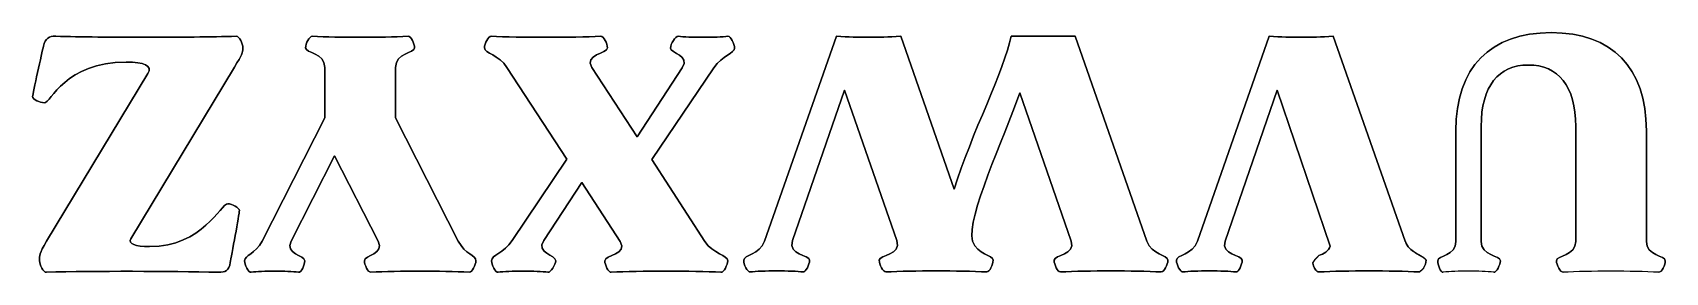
# Model space of a CAD drawing. Header units: millimetres. Extents: x -169 to 316, y -12 to 13.
# Drawn here: x -168.7 to -45.3, y -11.3 to 6.8 of the extents above; entities that cross this region are included whole.
import ezdxf

# ---------------------------------------------------------------- set-up
doc = ezdxf.new("R2010")
doc.units = ezdxf.units.MM
doc.layers.get('0').update_dxf_attribs({"linetype": 'CONTINUOUS'})

msp = doc.modelspace()

# ---------------------------------------------------------------- linework, layer by layer
for p, q in [((-107.94, 6.51), (-113.39, -8.94)), ((-113.39, -8.94), (-107.94, 6.51)), ((-99.05, -5.02), (-103.09, 6.51)), ((-103.09, 6.51), (-99.05, -5.02)), ((-89.92, 6.51), (-94.76, 6.51)), ((-94.76, 6.51), (-89.92, 6.51)), ((-84.5, -8.94), (-89.92, 6.51)), ((-89.92, 6.51), (-84.5, -8.94)), ((-75.26, 6.51), (-80.68, -8.94)), ((-80.68, -8.94), (-75.26, 6.51)), ((-64.99, -8.94), (-70.42, 6.51)), ((-70.42, 6.51), (-64.99, -8.94)), ((-53.96, 6.78), (-53.96, 6.78)), ((-53.96, 6.78), (-53.96, 6.78)), ((-159.95, 3.71), (-167.6, -8.96)), ((-167.6, -8.96), (-159.95, 3.71)), ((-161.25, -8.78), (-153.42, 4.18)), ((-153.42, 4.18), (-161.25, -8.78)), ((-146.59, 0.35), (-146.59, 4.16)), ((-146.59, 4.16), (-146.59, 0.35)), ((-141.24, 4.16), (-141.24, 0.35)), ((-141.24, 0.35), (-141.24, 4.16)), ((-128.31, -2.77), (-132.83, 4.16)), ((-132.83, 4.16), (-128.31, -2.77)), ((-126.43, 4.16), (-122.99, -1.08)), ((-122.99, -1.08), (-126.43, 4.16)), ((-122.99, -1.08), (-119.6, 4.13)), ((-119.6, 4.13), (-122.99, -1.08)), ((-117.2, 4.13), (-121.88, -2.8)), ((-121.88, -2.8), (-117.2, 4.13)), ((-111.27, -8.91), (-107.33, 2.44)), ((-107.33, 2.44), (-111.27, -8.91)), ((-107.33, 2.44), (-103.39, -8.91)), ((-103.39, -8.91), (-107.33, 2.44)), ((-94.1, 2.25), (-90.21, -8.94)), ((-90.21, -8.94), (-94.1, 2.25)), ((-78.59, -8.94), (-74.65, 2.44)), ((-74.65, 2.44), (-78.59, -8.94)), ((-74.65, 2.44), (-70.66, -9.33)), ((-70.66, -9.33), (-74.65, 2.44)), ((-151.32, -8.94), (-146.59, 0.35)), ((-146.59, 0.35), (-151.32, -8.94)), ((-141.24, 0.35), (-136.51, -8.96)), ((-136.51, -8.96), (-141.24, 0.35)), ((-61.16, -8.97), (-61.16, -0.63)), ((-61.16, -0.63), (-61.16, -8.97)), ((-59.25, -0.31), (-59.25, -8.97)), ((-59.25, -8.97), (-59.25, -0.31)), ((-52.11, -8.97), (-52.11, -0.31)), ((-52.11, -0.31), (-52.11, -8.97)), ((-46.77, -0.63), (-46.77, -8.97)), ((-46.77, -8.97), (-46.77, -0.63)), ((-145.85, -2.51), (-149.13, -8.94)), ((-149.13, -8.94), (-145.85, -2.51)), ((-142.57, -8.94), (-145.85, -2.51)), ((-145.85, -2.51), (-142.57, -8.94)), ((-132.44, -8.91), (-128.31, -2.77)), ((-128.31, -2.77), (-132.44, -8.91)), ((-121.88, -2.8), (-117.88, -8.97)), ((-117.88, -8.97), (-121.88, -2.8)), ((-127.17, -4.52), (-130.05, -8.91)), ((-130.05, -8.91), (-127.17, -4.52)), ((-124.29, -8.97), (-127.17, -4.52)), ((-127.17, -4.52), (-124.29, -8.97))]:
    msp.add_line(p, q)
for points in [[(-107.94, 6.51), (-113.39, -8.94)], [(-99.05, -5.02), (-103.09, 6.51)], [(-89.92, 6.51), (-94.76, 6.51)], [(-84.5, -8.94), (-89.92, 6.51)], [(-75.26, 6.51), (-80.68, -8.94)], [(-64.99, -8.94), (-70.42, 6.51)], [(-53.96, 6.78), (-53.96, 6.78)], [(-159.95, 3.71), (-167.6, -8.96)], [(-161.25, -8.78), (-153.42, 4.18)], [(-146.59, 4.16), (-146.59, 0.35)], [(-141.24, 0.35), (-141.24, 4.16)], [(-132.83, 4.16), (-128.31, -2.77)], [(-122.99, -1.08), (-126.43, 4.16)], [(-119.6, 4.13), (-122.99, -1.08)], [(-121.88, -2.8), (-117.2, 4.13)], [(-111.27, -8.91), (-107.33, 2.44)], [(-107.33, 2.44), (-103.39, -8.91)], [(-94.1, 2.25), (-90.21, -8.94)], [(-78.59, -8.94), (-74.65, 2.44)], [(-74.65, 2.44), (-70.66, -9.33)], [(-146.59, 0.35), (-151.32, -8.94)], [(-136.51, -8.96), (-141.24, 0.35)], [(-61.16, -0.63), (-61.16, -8.97)], [(-59.25, -8.97), (-59.25, -0.31)], [(-52.11, -0.31), (-52.11, -8.97)], [(-46.77, -8.97), (-46.77, -0.63)], [(-149.13, -8.94), (-145.85, -2.51)], [(-145.85, -2.51), (-142.57, -8.94)], [(-128.31, -2.77), (-132.44, -8.91)], [(-117.88, -8.97), (-121.88, -2.8)], [(-130.05, -8.91), (-127.17, -4.52)], [(-127.17, -4.52), (-124.29, -8.97)]]:
    msp.add_lwpolyline(points, close=True)
for centre, major_axis, ratio, start_param, end_param in [((-60.15, -11.5), (-2.79, 0.01), 0.103248, 4.734086, 5.493402), ((-60.15, -11.5), (-2.79, 0.01), 0.103248, 4.734086, 5.493402), ((-60.15, -11.5), (-2.79, 0.01), 0.103248, 4.734086, 5.493402), ((-60.15, -11.5), (-2.79, 0.01), 0.103248, 4.734086, 5.493402), ((-60.27, -11.5), (-2.79, -0.01), 0.103248, 3.931376, 4.690692), ((-60.27, -11.5), (-2.79, -0.01), 0.103248, 3.931376, 4.690692), ((-60.27, -11.5), (-2.79, -0.01), 0.103248, 3.931376, 4.690692), ((-60.27, -11.5), (-2.79, -0.01), 0.103248, 3.931376, 4.690692), ((-49.57, -11.52), (-5.32, -0.01), 0.057487, 4.69167, 5.428278), ((-49.57, -11.52), (-5.32, -0.01), 0.057487, 4.69167, 5.428278), ((-49.57, -11.52), (-5.32, -0.01), 0.057487, 4.69167, 5.428278), ((-49.57, -11.52), (-5.32, -0.01), 0.057487, 4.69167, 5.428278), ((-50.13, -11.7), (-6.83, -0.05), 0.070177, 4.032108, 4.614207), ((-50.13, -11.7), (-6.83, -0.05), 0.070177, 4.032108, 4.614207), ((-50.13, -11.7), (-6.83, -0.05), 0.070177, 4.032108, 4.614207), ((-50.13, -11.7), (-6.83, -0.05), 0.070177, 4.032108, 4.614207)]:
    msp.add_ellipse(centre, major_axis=major_axis, ratio=ratio, start_param=start_param, end_param=end_param)
for points, degree in [([(-166.91, 6.51), (-167.44, 6.54), (-167.68, 6.35), (-167.84, 5.75)], 3), ([(-167.84, 5.75), (-167.68, 6.35), (-167.44, 6.54), (-166.91, 6.51)], 3), ([(-167.84, 5.75), (-167.68, 6.35), (-167.44, 6.54), (-166.91, 6.51)], 3), ([(-166.91, 6.51), (-167.44, 6.54), (-167.68, 6.35), (-167.84, 5.75)], 3), ([(-160.11, 6.43), (-162.57, 6.43), (-165.06, 6.46), (-166.91, 6.51)], 3), ([(-166.91, 6.51), (-165.06, 6.46), (-162.57, 6.43), (-160.11, 6.43)], 3), ([(-166.91, 6.51), (-165.06, 6.46), (-162.57, 6.43), (-160.11, 6.43)], 3), ([(-160.11, 6.43), (-162.57, 6.43), (-165.06, 6.46), (-166.91, 6.51)], 3), ([(-153.28, 6.51), (-155.14, 6.46), (-157.62, 6.43), (-160.11, 6.43)], 3), ([(-160.11, 6.43), (-157.62, 6.43), (-155.14, 6.46), (-153.28, 6.51)], 3), ([(-160.11, 6.43), (-157.62, 6.43), (-155.14, 6.46), (-153.28, 6.51)], 3), ([(-153.28, 6.51), (-155.14, 6.46), (-157.62, 6.43), (-160.11, 6.43)], 3), ([(-152.78, 5.64), (-152.78, 5.96), (-153.04, 6.51), (-153.28, 6.51)], 3), ([(-153.28, 6.51), (-153.04, 6.51), (-152.78, 5.96), (-152.78, 5.64)], 3), ([(-153.28, 6.51), (-153.04, 6.51), (-152.78, 5.96), (-152.78, 5.64)], 3), ([(-152.78, 5.64), (-152.78, 5.96), (-153.04, 6.51), (-153.28, 6.51)], 3), ([(-148.04, 5.64), (-148.04, 5.96), (-147.75, 6.51), (-147.54, 6.51)], 3), ([(-147.54, 6.51), (-147.75, 6.51), (-148.04, 5.96), (-148.04, 5.64)], 3), ([(-148.04, 5.64), (-148.04, 5.96), (-147.75, 6.51), (-147.54, 6.51)], 3), ([(-147.54, 6.51), (-147.75, 6.51), (-148.04, 5.96), (-148.04, 5.64)], 3), ([(-147.54, 6.51), (-146.51, 6.46), (-145.21, 6.43), (-143.92, 6.43)], 3), ([(-143.92, 6.43), (-145.21, 6.43), (-146.51, 6.46), (-147.54, 6.51)], 3), ([(-147.54, 6.51), (-146.51, 6.46), (-145.21, 6.43), (-143.92, 6.43)], 3), ([(-143.92, 6.43), (-145.21, 6.43), (-146.51, 6.46), (-147.54, 6.51)], 3), ([(-143.92, 6.43), (-142.62, 6.43), (-141.35, 6.46), (-140.29, 6.51)], 3), ([(-140.29, 6.51), (-141.35, 6.46), (-142.62, 6.43), (-143.92, 6.43)], 3), ([(-143.92, 6.43), (-142.62, 6.43), (-141.35, 6.46), (-140.29, 6.51)], 3), ([(-140.29, 6.51), (-141.35, 6.46), (-142.62, 6.43), (-143.92, 6.43)], 3), ([(-140.29, 6.51), (-140.08, 6.51), (-139.81, 5.96), (-139.81, 5.64)], 3), ([(-139.81, 5.64), (-139.81, 5.96), (-140.08, 6.51), (-140.29, 6.51)], 3), ([(-140.29, 6.51), (-140.08, 6.51), (-139.81, 5.96), (-139.81, 5.64)], 3), ([(-139.81, 5.64), (-139.81, 5.96), (-140.08, 6.51), (-140.29, 6.51)], 3), ([(-134.53, 5.64), (-134.53, 5.96), (-134.24, 6.51), (-134.02, 6.51)], 3), ([(-134.02, 6.51), (-134.24, 6.51), (-134.53, 5.96), (-134.53, 5.64)], 3), ([(-134.53, 5.64), (-134.53, 5.96), (-134.24, 6.51), (-134.02, 6.51)], 3), ([(-134.02, 6.51), (-134.24, 6.51), (-134.53, 5.96), (-134.53, 5.64)], 3), ([(-134.02, 6.51), (-132.99, 6.46), (-131.43, 6.43), (-129.89, 6.43)], 3), ([(-129.89, 6.43), (-131.43, 6.43), (-132.99, 6.46), (-134.02, 6.51)], 3), ([(-134.02, 6.51), (-132.99, 6.46), (-131.43, 6.43), (-129.89, 6.43)], 3), ([(-129.89, 6.43), (-131.43, 6.43), (-132.99, 6.46), (-134.02, 6.51)], 3), ([(-129.89, 6.43), (-128.34, 6.43), (-126.8, 6.46), (-125.74, 6.51)], 3), ([(-125.74, 6.51), (-126.8, 6.46), (-128.34, 6.43), (-129.89, 6.43)], 3), ([(-129.89, 6.43), (-128.34, 6.43), (-126.8, 6.46), (-125.74, 6.51)], 3), ([(-125.74, 6.51), (-126.8, 6.46), (-128.34, 6.43), (-129.89, 6.43)], 3), ([(-125.74, 6.51), (-125.53, 6.51), (-125.24, 5.96), (-125.24, 5.64)], 3), ([(-125.24, 5.64), (-125.24, 5.96), (-125.53, 6.51), (-125.74, 6.51)], 3), ([(-125.74, 6.51), (-125.53, 6.51), (-125.24, 5.96), (-125.24, 5.64)], 3), ([(-125.24, 5.64), (-125.24, 5.96), (-125.53, 6.51), (-125.74, 6.51)], 3), ([(-120.48, 5.61), (-120.48, 5.93), (-120.1, 6.54), (-119.9, 6.51)], 3), ([(-119.9, 6.51), (-120.1, 6.54), (-120.48, 5.93), (-120.48, 5.61)], 3), ([(-120.48, 5.61), (-120.48, 5.93), (-120.1, 6.54), (-119.9, 6.51)], 3), ([(-119.9, 6.51), (-120.1, 6.54), (-120.48, 5.93), (-120.48, 5.61)], 3), ([(-119.9, 6.51), (-119.5, 6.46), (-118.76, 6.43), (-118.02, 6.43)], 3), ([(-119.9, 6.51), (-119.5, 6.46), (-118.76, 6.43), (-118.02, 6.43)], 3), ([(-118.02, 6.43), (-118.76, 6.43), (-119.5, 6.46), (-119.9, 6.51)], 3), ([(-118.02, 6.43), (-118.76, 6.43), (-119.5, 6.46), (-119.9, 6.51)], 3), ([(-118.02, 6.43), (-117.28, 6.43), (-116.54, 6.46), (-116.14, 6.51)], 3), ([(-118.02, 6.43), (-117.28, 6.43), (-116.54, 6.46), (-116.14, 6.51)], 3), ([(-116.14, 6.51), (-116.54, 6.46), (-117.28, 6.43), (-118.02, 6.43)], 3), ([(-116.14, 6.51), (-116.54, 6.46), (-117.28, 6.43), (-118.02, 6.43)], 3), ([(-116.14, 6.51), (-115.93, 6.54), (-115.64, 5.93), (-115.64, 5.61)], 3), ([(-115.64, 5.61), (-115.64, 5.93), (-115.93, 6.54), (-116.14, 6.51)], 3), ([(-116.14, 6.51), (-115.93, 6.54), (-115.64, 5.93), (-115.64, 5.61)], 3), ([(-115.64, 5.61), (-115.64, 5.93), (-115.93, 6.54), (-116.14, 6.51)], 3), ([(-105.53, 6.43), (-106.27, 6.43), (-107.04, 6.46), (-107.94, 6.51)], 3), ([(-107.94, 6.51), (-107.04, 6.46), (-106.27, 6.43), (-105.53, 6.43)], 3), ([(-107.94, 6.51), (-107.04, 6.46), (-106.27, 6.43), (-105.53, 6.43)], 3), ([(-105.53, 6.43), (-106.27, 6.43), (-107.04, 6.46), (-107.94, 6.51)], 3), ([(-105.53, 6.43), (-104.76, 6.43), (-104.02, 6.46), (-103.09, 6.51)], 3), ([(-103.09, 6.51), (-104.02, 6.46), (-104.76, 6.43), (-105.53, 6.43)], 3), ([(-103.09, 6.51), (-104.02, 6.46), (-104.76, 6.43), (-105.53, 6.43)], 3), ([(-105.53, 6.43), (-104.76, 6.43), (-104.02, 6.46), (-103.09, 6.51)], 3), ([(-99.05, -5.02), (-97.78, -0.87), (-95.21, 4), (-94.76, 6.51)], 3), ([(-94.76, 6.51), (-95.21, 4), (-97.78, -0.87), (-99.05, -5.02)], 3), ([(-94.76, 6.51), (-95.21, 4), (-97.78, -0.87), (-99.05, -5.02)], 3), ([(-99.05, -5.02), (-97.78, -0.87), (-95.21, 4), (-94.76, 6.51)], 3), ([(-72.85, 6.43), (-73.59, 6.43), (-74.36, 6.46), (-75.26, 6.51)], 3), ([(-75.26, 6.51), (-74.36, 6.46), (-73.59, 6.43), (-72.85, 6.43)], 3), ([(-72.85, 6.43), (-73.59, 6.43), (-74.36, 6.46), (-75.26, 6.51)], 3), ([(-75.26, 6.51), (-74.36, 6.46), (-73.59, 6.43), (-72.85, 6.43)], 3), ([(-72.85, 6.43), (-72.08, 6.43), (-71.34, 6.46), (-70.42, 6.51)], 3), ([(-70.42, 6.51), (-71.34, 6.46), (-72.08, 6.43), (-72.85, 6.43)], 3), ([(-70.42, 6.51), (-71.34, 6.46), (-72.08, 6.43), (-72.85, 6.43)], 3), ([(-72.85, 6.43), (-72.08, 6.43), (-71.34, 6.46), (-70.42, 6.51)], 3), ([(-61.16, -0.63), (-61.16, 4.16), (-58.56, 6.78), (-53.96, 6.78)], 3), ([(-53.96, 6.78), (-58.56, 6.78), (-61.16, 4.16), (-61.16, -0.63)], 3), ([(-61.16, -0.63), (-61.16, 4.16), (-58.56, 6.78), (-53.96, 6.78)], 3), ([(-53.96, 6.78), (-58.56, 6.78), (-61.16, 4.16), (-61.16, -0.63)], 3), ([(-53.96, 6.78), (-49.36, 6.78), (-46.77, 4.16), (-46.77, -0.63)], 3), ([(-46.77, -0.63), (-46.77, 4.16), (-49.36, 6.78), (-53.96, 6.78)], 3), ([(-53.96, 6.78), (-49.36, 6.78), (-46.77, 4.16), (-46.77, -0.63)], 3), ([(-46.77, -0.63), (-46.77, 4.16), (-49.36, 6.78), (-53.96, 6.78)], 3), ([(-167.84, 5.75), (-167.94, 5.35), (-168.66, 2.17), (-168.66, 1.96)], 3), ([(-168.66, 1.96), (-168.66, 2.17), (-167.94, 5.35), (-167.84, 5.75)], 3), ([(-168.66, 1.96), (-168.66, 2.17), (-167.94, 5.35), (-167.84, 5.75)], 3), ([(-167.84, 5.75), (-167.94, 5.35), (-168.66, 2.17), (-168.66, 1.96)], 3), ([(-153.42, 4.18), (-152.83, 5.14), (-152.78, 5.22), (-152.78, 5.64)], 3), ([(-152.78, 5.64), (-152.78, 5.22), (-152.83, 5.14), (-153.42, 4.18)], 3), ([(-152.78, 5.64), (-152.78, 5.22), (-152.83, 5.14), (-153.42, 4.18)], 3), ([(-153.42, 4.18), (-152.83, 5.14), (-152.78, 5.22), (-152.78, 5.64)], 3), ([(-146.59, 4.16), (-146.59, 5.3), (-148.04, 5.22), (-148.04, 5.64)], 3), ([(-148.04, 5.64), (-148.04, 5.22), (-146.59, 5.3), (-146.59, 4.16)], 3), ([(-146.59, 4.16), (-146.59, 5.3), (-148.04, 5.22), (-148.04, 5.64)], 3), ([(-148.04, 5.64), (-148.04, 5.22), (-146.59, 5.3), (-146.59, 4.16)], 3), ([(-139.81, 5.64), (-139.81, 5.22), (-141.24, 5.3), (-141.24, 4.16)], 3), ([(-141.24, 4.16), (-141.24, 5.3), (-139.81, 5.22), (-139.81, 5.64)], 3), ([(-139.81, 5.64), (-139.81, 5.22), (-141.24, 5.3), (-141.24, 4.16)], 3), ([(-141.24, 4.16), (-141.24, 5.3), (-139.81, 5.22), (-139.81, 5.64)], 3), ([(-132.83, 4.16), (-133.44, 5.11), (-134.53, 5.22), (-134.53, 5.64)], 3), ([(-134.53, 5.64), (-134.53, 5.22), (-133.44, 5.11), (-132.83, 4.16)], 3), ([(-132.83, 4.16), (-133.44, 5.11), (-134.53, 5.22), (-134.53, 5.64)], 3), ([(-134.53, 5.64), (-134.53, 5.22), (-133.44, 5.11), (-132.83, 4.16)], 3), ([(-125.24, 5.64), (-125.24, 5.22), (-127.04, 5.11), (-126.43, 4.16)], 3), ([(-126.43, 4.16), (-127.04, 5.11), (-125.24, 5.22), (-125.24, 5.64)], 3), ([(-125.24, 5.64), (-125.24, 5.22), (-127.04, 5.11), (-126.43, 4.16)], 3), ([(-126.43, 4.16), (-127.04, 5.11), (-125.24, 5.22), (-125.24, 5.64)], 3), ([(-119.6, 4.13), (-118.97, 5.08), (-120.48, 5.22), (-120.48, 5.61)], 3), ([(-120.48, 5.61), (-120.48, 5.22), (-118.97, 5.08), (-119.6, 4.13)], 3), ([(-119.6, 4.13), (-118.97, 5.08), (-120.48, 5.22), (-120.48, 5.61)], 3), ([(-120.48, 5.61), (-120.48, 5.22), (-118.97, 5.08), (-119.6, 4.13)], 3), ([(-115.64, 5.61), (-115.64, 5.22), (-116.56, 5.08), (-117.2, 4.13)], 3), ([(-117.2, 4.13), (-116.56, 5.08), (-115.64, 5.22), (-115.64, 5.61)], 3), ([(-115.64, 5.61), (-115.64, 5.22), (-116.56, 5.08), (-117.2, 4.13)], 3), ([(-117.2, 4.13), (-116.56, 5.08), (-115.64, 5.22), (-115.64, 5.61)], 3), ([(-167.78, 1.49), (-167.28, 1.49), (-166.22, 4.56), (-161.59, 4.56)], 3), ([(-161.59, 4.56), (-166.22, 4.56), (-167.28, 1.49), (-167.78, 1.49)], 3), ([(-161.59, 4.56), (-166.22, 4.56), (-167.28, 1.49), (-167.78, 1.49)], 3), ([(-167.78, 1.49), (-167.28, 1.49), (-166.22, 4.56), (-161.59, 4.56)], 3), ([(-161.59, 4.56), (-160.24, 4.56), (-159.6, 4.29), (-159.95, 3.71)], 3), ([(-159.95, 3.71), (-159.6, 4.29), (-160.24, 4.56), (-161.59, 4.56)], 3), ([(-159.95, 3.71), (-159.6, 4.29), (-160.24, 4.56), (-161.59, 4.56)], 3), ([(-161.59, 4.56), (-160.24, 4.56), (-159.6, 4.29), (-159.95, 3.71)], 3), ([(-55.68, 4.34), (-57.93, 4.34), (-59.25, 2.76), (-59.25, -0.31)], 3), ([(-59.25, -0.31), (-59.25, 2.76), (-57.93, 4.34), (-55.68, 4.34)], 3), ([(-55.68, 4.34), (-57.93, 4.34), (-59.25, 2.76), (-59.25, -0.31)], 3), ([(-59.25, -0.31), (-59.25, 2.76), (-57.93, 4.34), (-55.68, 4.34)], 3), ([(-52.11, -0.31), (-52.11, 2.76), (-53.43, 4.34), (-55.68, 4.34)], 3), ([(-55.68, 4.34), (-53.43, 4.34), (-52.11, 2.76), (-52.11, -0.31)], 3), ([(-52.11, -0.31), (-52.11, 2.76), (-53.43, 4.34), (-55.68, 4.34)], 3), ([(-55.68, 4.34), (-53.43, 4.34), (-52.11, 2.76), (-52.11, -0.31)], 3), ([(-168.66, 1.96), (-168.66, 1.75), (-168.1, 1.49), (-167.78, 1.49)], 3), ([(-167.78, 1.49), (-168.1, 1.49), (-168.66, 1.75), (-168.66, 1.96)], 3), ([(-167.78, 1.49), (-168.1, 1.49), (-168.66, 1.75), (-168.66, 1.96)], 3), ([(-168.66, 1.96), (-168.66, 1.75), (-168.1, 1.49), (-167.78, 1.49)], 3), ([(-97.67, -8.94), (-98.12, -7.09), (-95.32, -1.29), (-94.1, 2.25)], 3), ([(-94.1, 2.25), (-95.32, -1.29), (-98.12, -7.09), (-97.67, -8.94)], 3), ([(-94.1, 2.25), (-95.32, -1.29), (-98.12, -7.09), (-97.67, -8.94)], 3), ([(-97.67, -8.94), (-98.12, -7.09), (-95.32, -1.29), (-94.1, 2.25)], 3), ([(-153.92, -6.13), (-154.42, -6.13), (-155.85, -9.36), (-159.82, -9.36)], 3), ([(-159.82, -9.36), (-155.85, -9.36), (-154.42, -6.13), (-153.92, -6.13)], 3), ([(-159.82, -9.36), (-155.85, -9.36), (-154.42, -6.13), (-153.92, -6.13)], 3), ([(-153.92, -6.13), (-154.42, -6.13), (-155.85, -9.36), (-159.82, -9.36)], 3), ([(-153.04, -6.64), (-153.04, -6.43), (-153.6, -6.13), (-153.92, -6.13)], 3), ([(-153.92, -6.13), (-153.6, -6.13), (-153.04, -6.43), (-153.04, -6.64)], 3), ([(-153.92, -6.13), (-153.6, -6.13), (-153.04, -6.43), (-153.04, -6.64)], 3), ([(-153.04, -6.64), (-153.04, -6.43), (-153.6, -6.13), (-153.92, -6.13)], 3), ([(-153.73, -10.55), (-153.65, -10.13), (-153.04, -6.85), (-153.04, -6.64)], 3), ([(-153.04, -6.64), (-153.04, -6.85), (-153.65, -10.13), (-153.73, -10.55)], 3), ([(-153.04, -6.64), (-153.04, -6.85), (-153.65, -10.13), (-153.73, -10.55)], 3), ([(-153.73, -10.55), (-153.65, -10.13), (-153.04, -6.85), (-153.04, -6.64)], 3), ([(-167.6, -8.96), (-168.18, -9.92), (-168.13, -10.02), (-168.13, -10.42)], 3), ([(-168.13, -10.42), (-168.13, -10.02), (-168.18, -9.92), (-167.6, -8.96)], 3), ([(-168.13, -10.42), (-168.13, -10.02), (-168.18, -9.92), (-167.6, -8.96)], 3), ([(-167.6, -8.96), (-168.18, -9.92), (-168.13, -10.02), (-168.13, -10.42)], 3), ([(-161.25, -8.78), (-161.43, -9.12), (-160.93, -9.36), (-159.82, -9.36)], 3), ([(-159.82, -9.36), (-160.93, -9.36), (-161.43, -9.12), (-161.25, -8.78)], 3), ([(-159.82, -9.36), (-160.93, -9.36), (-161.43, -9.12), (-161.25, -8.78)], 3), ([(-161.25, -8.78), (-161.43, -9.12), (-160.93, -9.36), (-159.82, -9.36)], 3), ([(-152.65, -10.42), (-152.65, -10), (-151.85, -9.94), (-151.32, -8.94)], 3), ([(-151.32, -8.94), (-151.85, -9.94), (-152.65, -10), (-152.65, -10.42)], 3), ([(-152.65, -10.42), (-152.65, -10), (-151.85, -9.94), (-151.32, -8.94)], 3), ([(-151.32, -8.94), (-151.85, -9.94), (-152.65, -10), (-152.65, -10.42)], 3), ([(-149.13, -8.94), (-149.66, -9.94), (-148.1, -10), (-148.1, -10.42)], 3), ([(-148.1, -10.42), (-148.1, -10), (-149.66, -9.94), (-149.13, -8.94)], 3), ([(-149.13, -8.94), (-149.66, -9.94), (-148.1, -10), (-148.1, -10.42)], 3), ([(-148.1, -10.42), (-148.1, -10), (-149.66, -9.94), (-149.13, -8.94)], 3), ([(-143.6, -10.42), (-143.6, -10), (-142.04, -9.94), (-142.57, -8.94)], 3), ([(-142.57, -8.94), (-142.04, -9.94), (-143.6, -10), (-143.6, -10.42)], 3), ([(-143.6, -10.42), (-143.6, -10), (-142.04, -9.94), (-142.57, -8.94)], 3), ([(-142.57, -8.94), (-142.04, -9.94), (-143.6, -10), (-143.6, -10.42)], 3), ([(-136.51, -8.96), (-135.98, -9.94), (-135.18, -10), (-135.18, -10.42)], 3), ([(-135.18, -10.42), (-135.18, -10), (-135.98, -9.94), (-136.51, -8.96)], 3), ([(-136.51, -8.96), (-135.98, -9.94), (-135.18, -10), (-135.18, -10.42)], 3), ([(-135.18, -10.42), (-135.18, -10), (-135.98, -9.94), (-136.51, -8.96)], 3), ([(-134, -10.42), (-134, -10), (-133.07, -9.86), (-132.44, -8.91)], 3), ([(-134, -10.42), (-134, -10), (-133.07, -9.86), (-132.44, -8.91)], 3), ([(-132.44, -8.91), (-133.07, -9.86), (-134, -10), (-134, -10.42)], 3), ([(-132.44, -8.91), (-133.07, -9.86), (-134, -10), (-134, -10.42)], 3), ([(-130.05, -8.91), (-130.66, -9.86), (-129.15, -10), (-129.15, -10.42)], 3), ([(-130.05, -8.91), (-130.66, -9.86), (-129.15, -10), (-129.15, -10.42)], 3), ([(-129.15, -10.42), (-129.15, -10), (-130.66, -9.86), (-130.05, -8.91)], 3), ([(-129.15, -10.42), (-129.15, -10), (-130.66, -9.86), (-130.05, -8.91)], 3), ([(-125.45, -10.42), (-125.45, -10.02), (-123.65, -9.92), (-124.29, -8.97)], 3), ([(-125.45, -10.42), (-125.45, -10.02), (-123.65, -9.92), (-124.29, -8.97)], 3), ([(-124.29, -8.97), (-123.65, -9.92), (-125.45, -10.02), (-125.45, -10.42)], 3), ([(-124.29, -8.97), (-123.65, -9.92), (-125.45, -10.02), (-125.45, -10.42)], 3), ([(-117.88, -8.97), (-117.25, -9.92), (-116.16, -10), (-116.16, -10.42)], 3), ([(-116.16, -10.42), (-116.16, -10), (-117.25, -9.92), (-117.88, -8.97)], 3), ([(-117.88, -8.97), (-117.25, -9.92), (-116.16, -10), (-116.16, -10.42)], 3), ([(-116.16, -10.42), (-116.16, -10), (-117.25, -9.92), (-117.88, -8.97)], 3), ([(-114.95, -10.39), (-114.95, -9.97), (-113.76, -10), (-113.39, -8.94)], 3), ([(-113.39, -8.94), (-113.76, -10), (-114.95, -9.97), (-114.95, -10.39)], 3), ([(-113.39, -8.94), (-113.76, -10), (-114.95, -9.97), (-114.95, -10.39)], 3), ([(-114.95, -10.39), (-114.95, -9.97), (-113.76, -10), (-113.39, -8.94)], 3), ([(-109.97, -10.39), (-109.97, -9.97), (-111.64, -10), (-111.27, -8.91)], 3), ([(-111.27, -8.91), (-111.64, -10), (-109.97, -9.97), (-109.97, -10.39)], 3), ([(-111.27, -8.91), (-111.64, -10), (-109.97, -9.97), (-109.97, -10.39)], 3), ([(-109.97, -10.39), (-109.97, -9.97), (-111.64, -10), (-111.27, -8.91)], 3), ([(-104.71, -10.39), (-104.71, -9.97), (-103.02, -10), (-103.39, -8.91)], 3), ([(-103.39, -8.91), (-103.02, -10), (-104.71, -9.97), (-104.71, -10.39)], 3), ([(-103.39, -8.91), (-103.02, -10), (-104.71, -9.97), (-104.71, -10.39)], 3), ([(-104.71, -10.39), (-104.71, -9.97), (-103.02, -10), (-103.39, -8.91)], 3), ([(-96.11, -10.39), (-96.11, -9.97), (-97.3, -10), (-97.67, -8.94)], 3), ([(-97.67, -8.94), (-97.3, -10), (-96.11, -9.97), (-96.11, -10.39)], 3), ([(-97.67, -8.94), (-97.3, -10), (-96.11, -9.97), (-96.11, -10.39)], 3), ([(-96.11, -10.39), (-96.11, -9.97), (-97.3, -10), (-97.67, -8.94)], 3), ([(-91.5, -10.39), (-91.5, -9.97), (-89.84, -10), (-90.21, -8.94)], 3), ([(-90.21, -8.94), (-89.84, -10), (-91.5, -9.97), (-91.5, -10.39)], 3), ([(-90.21, -8.94), (-89.84, -10), (-91.5, -9.97), (-91.5, -10.39)], 3), ([(-91.5, -10.39), (-91.5, -9.97), (-89.84, -10), (-90.21, -8.94)], 3), ([(-84.5, -8.94), (-84.12, -10), (-82.91, -9.97), (-82.91, -10.39)], 3), ([(-82.91, -10.39), (-82.91, -9.97), (-84.12, -10), (-84.5, -8.94)], 3), ([(-82.91, -10.39), (-82.91, -9.97), (-84.12, -10), (-84.5, -8.94)], 3), ([(-84.5, -8.94), (-84.12, -10), (-82.91, -9.97), (-82.91, -10.39)], 3), ([(-80.68, -8.94), (-81.05, -10), (-82.27, -9.97), (-82.27, -10.39)], 3), ([(-82.27, -10.39), (-82.27, -9.97), (-81.05, -10), (-80.68, -8.94)], 3), ([(-80.68, -8.94), (-81.05, -10), (-82.27, -9.97), (-82.27, -10.39)], 3), ([(-82.27, -10.39), (-82.27, -9.97), (-81.05, -10), (-80.68, -8.94)], 3), ([(-77.3, -10.39), (-77.3, -9.97), (-78.96, -10), (-78.59, -8.94)], 3), ([(-78.59, -8.94), (-78.96, -10), (-77.3, -9.97), (-77.3, -10.39)], 3), ([(-78.59, -8.94), (-78.96, -10), (-77.3, -9.97), (-77.3, -10.39)], 3), ([(-77.3, -10.39), (-77.3, -9.97), (-78.96, -10), (-78.59, -8.94)], 3), ([(-70.66, -9.33), (-70.73, -9.71), (-71.16, -9.89), (-71.52, -10.04)], 3), ([(-71.52, -10.04), (-71.16, -9.89), (-70.73, -9.71), (-70.66, -9.33)], 3), ([(-70.66, -9.33), (-70.73, -9.71), (-71.16, -9.89), (-71.52, -10.04)], 3), ([(-71.52, -10.04), (-71.16, -9.89), (-70.73, -9.71), (-70.66, -9.33)], 3), ([(-64.97, -8.98), (-64.98, -8.98), (-64.98, -8.97), (-64.98, -8.96), (-64.99, -8.95), (-64.99, -8.94)], 5), ([(-64.99, -8.94), (-64.99, -8.95), (-64.98, -8.96), (-64.98, -8.97), (-64.98, -8.98), (-64.97, -8.98)], 5), ([(-64.97, -8.98), (-64.98, -8.98), (-64.98, -8.97), (-64.98, -8.96), (-64.99, -8.95), (-64.99, -8.94)], 5), ([(-64.99, -8.94), (-64.99, -8.95), (-64.98, -8.96), (-64.98, -8.97), (-64.98, -8.98), (-64.97, -8.98)], 5), ([(-64.26, -9.79), (-64.54, -9.63), (-64.82, -9.39), (-64.97, -8.98)], 3), ([(-64.97, -8.98), (-64.82, -9.39), (-64.54, -9.63), (-64.26, -9.79)], 3), ([(-64.97, -8.98), (-64.82, -9.39), (-64.54, -9.63), (-64.26, -9.79)], 3), ([(-64.26, -9.79), (-64.54, -9.63), (-64.82, -9.39), (-64.97, -8.98)], 3), ([(-62.53, -10.42), (-62.53, -10), (-61.16, -10.08), (-61.16, -8.97)], 3), ([(-61.16, -8.97), (-61.16, -10.08), (-62.53, -10), (-62.53, -10.42)], 3), ([(-62.53, -10.42), (-62.53, -10), (-61.16, -10.08), (-61.16, -8.97)], 3), ([(-61.16, -8.97), (-61.16, -10.08), (-62.53, -10), (-62.53, -10.42)], 3), ([(-59.25, -8.97), (-59.25, -10.08), (-57.8, -10), (-57.8, -10.42)], 3), ([(-57.8, -10.42), (-57.8, -10), (-59.25, -10.08), (-59.25, -8.97)], 3), ([(-59.25, -8.97), (-59.25, -10.08), (-57.8, -10), (-57.8, -10.42)], 3), ([(-57.8, -10.42), (-57.8, -10), (-59.25, -10.08), (-59.25, -8.97)], 3), ([(-53.56, -10.42), (-53.56, -10), (-52.11, -10.08), (-52.11, -8.97)], 3), ([(-52.11, -8.97), (-52.11, -10.08), (-53.56, -10), (-53.56, -10.42)], 3), ([(-53.56, -10.42), (-53.56, -10), (-52.11, -10.08), (-52.11, -8.97)], 3), ([(-52.11, -8.97), (-52.11, -10.08), (-53.56, -10), (-53.56, -10.42)], 3), ([(-46.77, -8.97), (-46.77, -10.08), (-45.34, -10), (-45.34, -10.42)], 3), ([(-45.34, -10.42), (-45.34, -10), (-46.77, -10.08), (-46.77, -8.97)], 3), ([(-46.77, -8.97), (-46.77, -10.08), (-45.34, -10), (-45.34, -10.42)], 3), ([(-45.34, -10.42), (-45.34, -10), (-46.77, -10.08), (-46.77, -8.97)], 3), ([(-168.13, -10.42), (-168.13, -10.74), (-167.84, -11.32), (-167.62, -11.29)], 3), ([(-167.62, -11.29), (-167.84, -11.32), (-168.13, -10.74), (-168.13, -10.42)], 3), ([(-168.13, -10.42), (-168.13, -10.74), (-167.84, -11.32), (-167.62, -11.29)], 3), ([(-167.62, -11.29), (-167.84, -11.32), (-168.13, -10.74), (-168.13, -10.42)], 3), ([(-153.73, -10.55), (-153.81, -11.16), (-154.1, -11.32), (-154.63, -11.29)], 3), ([(-154.63, -11.29), (-154.1, -11.32), (-153.81, -11.16), (-153.73, -10.55)], 3), ([(-154.63, -11.29), (-154.1, -11.32), (-153.81, -11.16), (-153.73, -10.55)], 3), ([(-153.73, -10.55), (-153.81, -11.16), (-154.1, -11.32), (-154.63, -11.29)], 3), ([(-152.15, -11.29), (-152.36, -11.32), (-152.65, -10.74), (-152.65, -10.42)], 3), ([(-152.65, -10.42), (-152.65, -10.74), (-152.36, -11.32), (-152.15, -11.29)], 3), ([(-152.15, -11.29), (-152.36, -11.32), (-152.65, -10.74), (-152.65, -10.42)], 3), ([(-152.65, -10.42), (-152.65, -10.74), (-152.36, -11.32), (-152.15, -11.29)], 3), ([(-148.1, -10.42), (-148.1, -10.74), (-148.36, -11.32), (-148.57, -11.29)], 3), ([(-148.57, -11.29), (-148.36, -11.32), (-148.1, -10.74), (-148.1, -10.42)], 3), ([(-148.1, -10.42), (-148.1, -10.74), (-148.36, -11.32), (-148.57, -11.29)], 3), ([(-148.57, -11.29), (-148.36, -11.32), (-148.1, -10.74), (-148.1, -10.42)], 3), ([(-143.12, -11.29), (-143.33, -11.29), (-143.6, -10.74), (-143.6, -10.42)], 3), ([(-143.6, -10.42), (-143.6, -10.74), (-143.33, -11.29), (-143.12, -11.29)], 3), ([(-143.12, -11.29), (-143.33, -11.29), (-143.6, -10.74), (-143.6, -10.42)], 3), ([(-143.6, -10.42), (-143.6, -10.74), (-143.33, -11.29), (-143.12, -11.29)], 3), ([(-135.18, -10.42), (-135.18, -10.74), (-135.47, -11.29), (-135.68, -11.29)], 3), ([(-135.68, -11.29), (-135.47, -11.29), (-135.18, -10.74), (-135.18, -10.42)], 3), ([(-135.18, -10.42), (-135.18, -10.74), (-135.47, -11.29), (-135.68, -11.29)], 3), ([(-135.68, -11.29), (-135.47, -11.29), (-135.18, -10.74), (-135.18, -10.42)], 3), ([(-133.5, -11.29), (-133.7, -11.32), (-134, -10.74), (-134, -10.42)], 3), ([(-133.5, -11.29), (-133.7, -11.32), (-134, -10.74), (-134, -10.42)], 3), ([(-134, -10.42), (-134, -10.74), (-133.7, -11.32), (-133.5, -11.29)], 3), ([(-134, -10.42), (-134, -10.74), (-133.7, -11.32), (-133.5, -11.29)], 3), ([(-129.15, -10.42), (-129.15, -10.74), (-129.53, -11.32), (-129.74, -11.29)], 3), ([(-129.74, -11.29), (-129.53, -11.32), (-129.15, -10.74), (-129.15, -10.42)], 3), ([(-129.15, -10.42), (-129.15, -10.74), (-129.53, -11.32), (-129.74, -11.29)], 3), ([(-129.74, -11.29), (-129.53, -11.32), (-129.15, -10.74), (-129.15, -10.42)], 3), ([(-124.95, -11.29), (-125.16, -11.32), (-125.45, -10.74), (-125.45, -10.42)], 3), ([(-125.45, -10.42), (-125.45, -10.74), (-125.16, -11.32), (-124.95, -11.29)], 3), ([(-124.95, -11.29), (-125.16, -11.32), (-125.45, -10.74), (-125.45, -10.42)], 3), ([(-125.45, -10.42), (-125.45, -10.74), (-125.16, -11.32), (-124.95, -11.29)], 3), ([(-116.16, -10.42), (-116.16, -10.74), (-116.45, -11.32), (-116.67, -11.29)], 3), ([(-116.16, -10.42), (-116.16, -10.74), (-116.45, -11.32), (-116.67, -11.29)], 3), ([(-116.67, -11.29), (-116.45, -11.32), (-116.16, -10.74), (-116.16, -10.42)], 3), ([(-116.67, -11.29), (-116.45, -11.32), (-116.16, -10.74), (-116.16, -10.42)], 3), ([(-114.95, -10.39), (-114.95, -10.71), (-114.69, -11.29), (-114.44, -11.27)], 3), ([(-114.44, -11.27), (-114.69, -11.29), (-114.95, -10.71), (-114.95, -10.39)], 3), ([(-114.95, -10.39), (-114.95, -10.71), (-114.69, -11.29), (-114.44, -11.27)], 3), ([(-114.44, -11.27), (-114.69, -11.29), (-114.95, -10.71), (-114.95, -10.39)], 3), ([(-110.48, -11.27), (-110.26, -11.29), (-109.97, -10.71), (-109.97, -10.39)], 3), ([(-109.97, -10.39), (-109.97, -10.71), (-110.26, -11.29), (-110.48, -11.27)], 3), ([(-109.97, -10.39), (-109.97, -10.71), (-110.26, -11.29), (-110.48, -11.27)], 3), ([(-110.48, -11.27), (-110.26, -11.29), (-109.97, -10.71), (-109.97, -10.39)], 3), ([(-104.71, -10.39), (-104.71, -10.71), (-104.42, -11.27), (-104.21, -11.27)], 3), ([(-104.21, -11.27), (-104.42, -11.27), (-104.71, -10.71), (-104.71, -10.39)], 3), ([(-104.21, -11.27), (-104.42, -11.27), (-104.71, -10.71), (-104.71, -10.39)], 3), ([(-104.71, -10.39), (-104.71, -10.71), (-104.42, -11.27), (-104.21, -11.27)], 3), ([(-96.59, -11.27), (-96.38, -11.27), (-96.11, -10.71), (-96.11, -10.39)], 3), ([(-96.11, -10.39), (-96.11, -10.71), (-96.38, -11.27), (-96.59, -11.27)], 3), ([(-96.11, -10.39), (-96.11, -10.71), (-96.38, -11.27), (-96.59, -11.27)], 3), ([(-96.59, -11.27), (-96.38, -11.27), (-96.11, -10.71), (-96.11, -10.39)], 3), ([(-91.03, -11.27), (-91.24, -11.27), (-91.5, -10.71), (-91.5, -10.39)], 3), ([(-91.5, -10.39), (-91.5, -10.71), (-91.24, -11.27), (-91.03, -11.27)], 3), ([(-91.5, -10.39), (-91.5, -10.71), (-91.24, -11.27), (-91.03, -11.27)], 3), ([(-91.03, -11.27), (-91.24, -11.27), (-91.5, -10.71), (-91.5, -10.39)], 3), ([(-83.41, -11.27), (-83.2, -11.27), (-82.91, -10.71), (-82.91, -10.39)], 3), ([(-82.91, -10.39), (-82.91, -10.71), (-83.2, -11.27), (-83.41, -11.27)], 3), ([(-83.41, -11.27), (-83.2, -11.27), (-82.91, -10.71), (-82.91, -10.39)], 3), ([(-82.91, -10.39), (-82.91, -10.71), (-83.2, -11.27), (-83.41, -11.27)], 3), ([(-82.27, -10.39), (-82.27, -10.71), (-81.98, -11.29), (-81.77, -11.27)], 3), ([(-81.77, -11.27), (-81.98, -11.29), (-82.27, -10.71), (-82.27, -10.39)], 3), ([(-81.77, -11.27), (-81.98, -11.29), (-82.27, -10.71), (-82.27, -10.39)], 3), ([(-82.27, -10.39), (-82.27, -10.71), (-81.98, -11.29), (-81.77, -11.27)], 3), ([(-77.77, -11.27), (-77.56, -11.29), (-77.3, -10.71), (-77.3, -10.39)], 3), ([(-77.3, -10.39), (-77.3, -10.71), (-77.56, -11.29), (-77.77, -11.27)], 3), ([(-77.3, -10.39), (-77.3, -10.71), (-77.56, -11.29), (-77.77, -11.27)], 3), ([(-77.77, -11.27), (-77.56, -11.29), (-77.3, -10.71), (-77.3, -10.39)], 3), ([(-71.63, -11.23), (-71.77, -11.13), (-71.91, -10.86), (-71.97, -10.62)], 3), ([(-71.97, -10.62), (-71.91, -10.86), (-71.77, -11.13), (-71.63, -11.23)], 3), ([(-71.97, -10.62), (-71.91, -10.86), (-71.77, -11.13), (-71.63, -11.23)], 3), ([(-71.63, -11.23), (-71.77, -11.13), (-71.91, -10.86), (-71.97, -10.62)], 3), ([(-63.6, -10.99), (-63.49, -10.81), (-63.41, -10.57), (-63.41, -10.39)], 3), ([(-63.41, -10.39), (-63.41, -10.57), (-63.49, -10.81), (-63.6, -10.99)], 3), ([(-63.41, -10.39), (-63.41, -10.57), (-63.49, -10.81), (-63.6, -10.99)], 3), ([(-63.6, -10.99), (-63.49, -10.81), (-63.41, -10.57), (-63.41, -10.39)], 3), ([(-62.11, -11.29), (-62.32, -11.32), (-62.53, -10.74), (-62.53, -10.42)], 3), ([(-62.53, -10.42), (-62.53, -10.74), (-62.32, -11.32), (-62.11, -11.29)], 3), ([(-62.11, -11.29), (-62.32, -11.32), (-62.53, -10.74), (-62.53, -10.42)], 3), ([(-62.53, -10.42), (-62.53, -10.74), (-62.32, -11.32), (-62.11, -11.29)], 3), ([(-57.8, -10.42), (-57.8, -10.74), (-58.09, -11.32), (-58.3, -11.29)], 3), ([(-58.3, -11.29), (-58.09, -11.32), (-57.8, -10.74), (-57.8, -10.42)], 3), ([(-57.8, -10.42), (-57.8, -10.74), (-58.09, -11.32), (-58.3, -11.29)], 3), ([(-58.3, -11.29), (-58.09, -11.32), (-57.8, -10.74), (-57.8, -10.42)], 3), ([(-53.06, -11.29), (-53.27, -11.29), (-53.56, -10.74), (-53.56, -10.42)], 3), ([(-53.56, -10.42), (-53.56, -10.74), (-53.27, -11.29), (-53.06, -11.29)], 3), ([(-53.06, -11.29), (-53.27, -11.29), (-53.56, -10.74), (-53.56, -10.42)], 3), ([(-53.56, -10.42), (-53.56, -10.74), (-53.27, -11.29), (-53.06, -11.29)], 3), ([(-45.34, -10.42), (-45.34, -10.74), (-45.6, -11.29), (-45.84, -11.29)], 3), ([(-45.84, -11.29), (-45.6, -11.29), (-45.34, -10.74), (-45.34, -10.42)], 3), ([(-45.34, -10.42), (-45.34, -10.74), (-45.6, -11.29), (-45.84, -11.29)], 3), ([(-45.84, -11.29), (-45.6, -11.29), (-45.34, -10.74), (-45.34, -10.42)], 3), ([(-167.62, -11.29), (-163.92, -11.19), (-158.33, -11.21), (-154.63, -11.29)], 3), ([(-154.63, -11.29), (-158.33, -11.21), (-163.92, -11.19), (-167.62, -11.29)], 3), ([(-154.63, -11.29), (-158.33, -11.21), (-163.92, -11.19), (-167.62, -11.29)], 3), ([(-167.62, -11.29), (-163.92, -11.19), (-158.33, -11.21), (-154.63, -11.29)], 3), ([(-150.37, -11.21), (-151.06, -11.21), (-151.75, -11.24), (-152.15, -11.29)], 3), ([(-152.15, -11.29), (-151.75, -11.24), (-151.06, -11.21), (-150.37, -11.21)], 3), ([(-150.37, -11.21), (-151.06, -11.21), (-151.75, -11.24), (-152.15, -11.29)], 3), ([(-152.15, -11.29), (-151.75, -11.24), (-151.06, -11.21), (-150.37, -11.21)], 3), ([(-148.57, -11.29), (-149, -11.24), (-149.69, -11.21), (-150.37, -11.21)], 3), ([(-150.37, -11.21), (-149.69, -11.21), (-149, -11.24), (-148.57, -11.29)], 3), ([(-148.57, -11.29), (-149, -11.24), (-149.69, -11.21), (-150.37, -11.21)], 3), ([(-150.37, -11.21), (-149.69, -11.21), (-149, -11.24), (-148.57, -11.29)], 3), ([(-139.39, -11.21), (-140.74, -11.21), (-142.06, -11.24), (-143.12, -11.29)], 3), ([(-143.12, -11.29), (-142.06, -11.24), (-140.74, -11.21), (-139.39, -11.21)], 3), ([(-139.39, -11.21), (-140.74, -11.21), (-142.06, -11.24), (-143.12, -11.29)], 3), ([(-143.12, -11.29), (-142.06, -11.24), (-140.74, -11.21), (-139.39, -11.21)], 3), ([(-135.68, -11.29), (-136.74, -11.24), (-138.07, -11.21), (-139.39, -11.21)], 3), ([(-139.39, -11.21), (-138.07, -11.21), (-136.74, -11.24), (-135.68, -11.29)], 3), ([(-135.68, -11.29), (-136.74, -11.24), (-138.07, -11.21), (-139.39, -11.21)], 3), ([(-139.39, -11.21), (-138.07, -11.21), (-136.74, -11.24), (-135.68, -11.29)], 3), ([(-131.62, -11.21), (-132.36, -11.21), (-133.1, -11.24), (-133.5, -11.29)], 3), ([(-131.62, -11.21), (-132.36, -11.21), (-133.1, -11.24), (-133.5, -11.29)], 3), ([(-133.5, -11.29), (-133.1, -11.24), (-132.36, -11.21), (-131.62, -11.21)], 3), ([(-133.5, -11.29), (-133.1, -11.24), (-132.36, -11.21), (-131.62, -11.21)], 3), ([(-129.74, -11.29), (-130.14, -11.24), (-130.88, -11.21), (-131.62, -11.21)], 3), ([(-129.74, -11.29), (-130.14, -11.24), (-130.88, -11.21), (-131.62, -11.21)], 3), ([(-131.62, -11.21), (-130.88, -11.21), (-130.14, -11.24), (-129.74, -11.29)], 3), ([(-131.62, -11.21), (-130.88, -11.21), (-130.14, -11.24), (-129.74, -11.29)], 3), ([(-120.82, -11.21), (-122.36, -11.21), (-123.92, -11.24), (-124.95, -11.29)], 3), ([(-124.95, -11.29), (-123.92, -11.24), (-122.36, -11.21), (-120.82, -11.21)], 3), ([(-120.82, -11.21), (-122.36, -11.21), (-123.92, -11.24), (-124.95, -11.29)], 3), ([(-124.95, -11.29), (-123.92, -11.24), (-122.36, -11.21), (-120.82, -11.21)], 3), ([(-116.67, -11.29), (-117.73, -11.24), (-119.26, -11.21), (-120.82, -11.21)], 3), ([(-120.82, -11.21), (-119.26, -11.21), (-117.73, -11.24), (-116.67, -11.29)], 3), ([(-116.67, -11.29), (-117.73, -11.24), (-119.26, -11.21), (-120.82, -11.21)], 3), ([(-120.82, -11.21), (-119.26, -11.21), (-117.73, -11.24), (-116.67, -11.29)], 3), ([(-114.44, -11.27), (-114.05, -11.21), (-113.25, -11.19), (-112.46, -11.19)], 3), ([(-112.46, -11.19), (-113.25, -11.19), (-114.05, -11.21), (-114.44, -11.27)], 3), ([(-114.44, -11.27), (-114.05, -11.21), (-113.25, -11.19), (-112.46, -11.19)], 3), ([(-112.46, -11.19), (-113.25, -11.19), (-114.05, -11.21), (-114.44, -11.27)], 3), ([(-112.46, -11.19), (-111.67, -11.19), (-110.87, -11.21), (-110.48, -11.27)], 3), ([(-110.48, -11.27), (-110.87, -11.21), (-111.67, -11.19), (-112.46, -11.19)], 3), ([(-110.48, -11.27), (-110.87, -11.21), (-111.67, -11.19), (-112.46, -11.19)], 3), ([(-112.46, -11.19), (-111.67, -11.19), (-110.87, -11.21), (-110.48, -11.27)], 3), ([(-104.21, -11.27), (-103.17, -11.21), (-101.8, -11.19), (-100.4, -11.19)], 3), ([(-100.4, -11.19), (-101.8, -11.19), (-103.17, -11.21), (-104.21, -11.27)], 3), ([(-100.4, -11.19), (-101.8, -11.19), (-103.17, -11.21), (-104.21, -11.27)], 3), ([(-104.21, -11.27), (-103.17, -11.21), (-101.8, -11.19), (-100.4, -11.19)], 3), ([(-100.4, -11.19), (-99.02, -11.19), (-97.64, -11.21), (-96.59, -11.27)], 3), ([(-96.59, -11.27), (-97.64, -11.21), (-99.02, -11.19), (-100.4, -11.19)], 3), ([(-96.59, -11.27), (-97.64, -11.21), (-99.02, -11.19), (-100.4, -11.19)], 3), ([(-100.4, -11.19), (-99.02, -11.19), (-97.64, -11.21), (-96.59, -11.27)], 3), ([(-87.22, -11.19), (-88.59, -11.19), (-89.97, -11.21), (-91.03, -11.27)], 3), ([(-91.03, -11.27), (-89.97, -11.21), (-88.59, -11.19), (-87.22, -11.19)], 3), ([(-91.03, -11.27), (-89.97, -11.21), (-88.59, -11.19), (-87.22, -11.19)], 3), ([(-87.22, -11.19), (-88.59, -11.19), (-89.97, -11.21), (-91.03, -11.27)], 3), ([(-83.41, -11.27), (-84.47, -11.21), (-85.84, -11.19), (-87.22, -11.19)], 3), ([(-87.22, -11.19), (-85.84, -11.19), (-84.47, -11.21), (-83.41, -11.27)], 3), ([(-87.22, -11.19), (-85.84, -11.19), (-84.47, -11.21), (-83.41, -11.27)], 3), ([(-83.41, -11.27), (-84.47, -11.21), (-85.84, -11.19), (-87.22, -11.19)], 3), ([(-81.77, -11.27), (-81.37, -11.21), (-80.58, -11.19), (-79.78, -11.19)], 3), ([(-79.78, -11.19), (-80.58, -11.19), (-81.37, -11.21), (-81.77, -11.27)], 3), ([(-79.78, -11.19), (-80.58, -11.19), (-81.37, -11.21), (-81.77, -11.27)], 3), ([(-81.77, -11.27), (-81.37, -11.21), (-80.58, -11.19), (-79.78, -11.19)], 3), ([(-79.78, -11.19), (-78.99, -11.19), (-78.2, -11.21), (-77.77, -11.27)], 3), ([(-77.77, -11.27), (-78.2, -11.21), (-78.99, -11.19), (-79.78, -11.19)], 3), ([(-77.77, -11.27), (-78.2, -11.21), (-78.99, -11.19), (-79.78, -11.19)], 3), ([(-79.78, -11.19), (-78.99, -11.19), (-78.2, -11.21), (-77.77, -11.27)], 3), ([(-71.63, -11.23), (-71.61, -11.24), (-71.59, -11.25), (-71.57, -11.25), (-71.55, -11.26), (-71.53, -11.27)], 5), ([(-71.53, -11.27), (-71.55, -11.26), (-71.57, -11.25), (-71.59, -11.25), (-71.61, -11.24), (-71.63, -11.23)], 5), ([(-71.53, -11.27), (-71.55, -11.26), (-71.57, -11.25), (-71.59, -11.25), (-71.61, -11.24), (-71.63, -11.23)], 5), ([(-71.63, -11.23), (-71.61, -11.24), (-71.59, -11.25), (-71.57, -11.25), (-71.55, -11.26), (-71.53, -11.27)], 5), ([(-71.53, -11.27), (-70.47, -11.21), (-69.09, -11.19), (-67.72, -11.19)], 3), ([(-67.72, -11.19), (-69.09, -11.19), (-70.47, -11.21), (-71.53, -11.27)], 3), ([(-67.72, -11.19), (-69.09, -11.19), (-70.47, -11.21), (-71.53, -11.27)], 3), ([(-71.53, -11.27), (-70.47, -11.21), (-69.09, -11.19), (-67.72, -11.19)], 3), ([(-67.72, -11.19), (-66.34, -11.19), (-64.97, -11.21), (-63.91, -11.27)], 3), ([(-63.91, -11.27), (-64.97, -11.21), (-66.34, -11.19), (-67.72, -11.19)], 3), ([(-63.91, -11.27), (-64.97, -11.21), (-66.34, -11.19), (-67.72, -11.19)], 3), ([(-67.72, -11.19), (-66.34, -11.19), (-64.97, -11.21), (-63.91, -11.27)], 3)]:
    msp.add_open_spline(points, degree=degree)
for points, knots in [([(-63.41, -10.39), (-63.41, -10.39), (-63.42, -10.36), (-63.46, -10.31), (-63.54, -10.23), (-63.67, -10.14), (-63.86, -10.03), (-64.02, -9.94), (-64.15, -9.87), (-64.22, -9.82), (-64.26, -9.79)], [-0.6720467, -0.6720467, -0.6720467, -0.6720467, -0.6720467, -0.6720467, -0.6666667, -0.6, -0.5333333, -0.4666667, -0.4, -0.3402512, -0.3402512, -0.3402512, -0.3402512, -0.3402512, -0.3402512]), ([(-64.26, -9.79), (-64.22, -9.82), (-64.15, -9.87), (-64.02, -9.94), (-63.86, -10.03), (-63.67, -10.14), (-63.54, -10.23), (-63.46, -10.31), (-63.42, -10.36), (-63.41, -10.39), (-63.41, -10.39)], [0.3402512, 0.3402512, 0.3402512, 0.3402512, 0.3402512, 0.3402512, 0.4, 0.4666667, 0.5333333, 0.6, 0.6666667, 0.6720467, 0.6720467, 0.6720467, 0.6720467, 0.6720467, 0.6720467]), ([(-63.41, -10.39), (-63.41, -10.39), (-63.42, -10.36), (-63.46, -10.31), (-63.54, -10.23), (-63.67, -10.14), (-63.86, -10.03), (-64.02, -9.94), (-64.15, -9.87), (-64.22, -9.82), (-64.26, -9.79)], [-0.6720467, -0.6720467, -0.6720467, -0.6720467, -0.6720467, -0.6720467, -0.6666667, -0.6, -0.5333333, -0.4666667, -0.4, -0.3402512, -0.3402512, -0.3402512, -0.3402512, -0.3402512, -0.3402512]), ([(-64.26, -9.79), (-64.22, -9.82), (-64.15, -9.87), (-64.02, -9.94), (-63.86, -10.03), (-63.67, -10.14), (-63.54, -10.23), (-63.46, -10.31), (-63.42, -10.36), (-63.41, -10.39), (-63.41, -10.39)], [0.3402512, 0.3402512, 0.3402512, 0.3402512, 0.3402512, 0.3402512, 0.4, 0.4666667, 0.5333333, 0.6, 0.6666667, 0.6720467, 0.6720467, 0.6720467, 0.6720467, 0.6720467, 0.6720467]), ([(-71.97, -10.62), (-71.97, -10.61), (-71.95, -10.56), (-71.9, -10.47), (-71.82, -10.36), (-71.72, -10.24), (-71.61, -10.13), (-71.54, -10.06), (-71.52, -10.04)], [0.4795434, 0.4795434, 0.4795434, 0.4795434, 0.4795434, 0.4795434, 0.5, 0.6, 0.7, 0.740882, 0.740882, 0.740882, 0.740882, 0.740882, 0.740882]), ([(-71.52, -10.04), (-71.54, -10.06), (-71.61, -10.13), (-71.72, -10.24), (-71.82, -10.36), (-71.9, -10.47), (-71.95, -10.56), (-71.97, -10.61), (-71.97, -10.62)], [-0.740882, -0.740882, -0.740882, -0.740882, -0.740882, -0.740882, -0.7, -0.6, -0.5, -0.4795434, -0.4795434, -0.4795434, -0.4795434, -0.4795434, -0.4795434]), ([(-71.52, -10.04), (-71.54, -10.06), (-71.61, -10.13), (-71.72, -10.24), (-71.82, -10.36), (-71.9, -10.47), (-71.95, -10.56), (-71.97, -10.61), (-71.97, -10.62)], [-0.740882, -0.740882, -0.740882, -0.740882, -0.740882, -0.740882, -0.7, -0.6, -0.5, -0.4795434, -0.4795434, -0.4795434, -0.4795434, -0.4795434, -0.4795434]), ([(-71.97, -10.62), (-71.97, -10.61), (-71.95, -10.56), (-71.9, -10.47), (-71.82, -10.36), (-71.72, -10.24), (-71.61, -10.13), (-71.54, -10.06), (-71.52, -10.04)], [0.4795434, 0.4795434, 0.4795434, 0.4795434, 0.4795434, 0.4795434, 0.5, 0.6, 0.7, 0.740882, 0.740882, 0.740882, 0.740882, 0.740882, 0.740882]), ([(-63.91, -11.27), (-63.85, -11.22), (-63.78, -11.17), (-63.72, -11.11), (-63.66, -11.06), (-63.61, -11.01), (-63.6, -10.99)], [-1, -1, -1, -1, -1, -1, -0.93333333, -0.91331166, -0.91331166, -0.91331166, -0.91331166, -0.91331166, -0.91331166]), ([(-63.6, -10.99), (-63.61, -11.01), (-63.66, -11.06), (-63.72, -11.11), (-63.78, -11.17), (-63.85, -11.22), (-63.91, -11.27)], [0.91331166, 0.91331166, 0.91331166, 0.91331166, 0.91331166, 0.91331166, 0.93333333, 1, 1, 1, 1, 1, 1]), ([(-63.6, -10.99), (-63.61, -11.01), (-63.66, -11.06), (-63.72, -11.11), (-63.78, -11.17), (-63.85, -11.22), (-63.91, -11.27)], [0.91331166, 0.91331166, 0.91331166, 0.91331166, 0.91331166, 0.91331166, 0.93333333, 1, 1, 1, 1, 1, 1]), ([(-63.91, -11.27), (-63.85, -11.22), (-63.78, -11.17), (-63.72, -11.11), (-63.66, -11.06), (-63.61, -11.01), (-63.6, -10.99)], [-1, -1, -1, -1, -1, -1, -0.93333333, -0.91331166, -0.91331166, -0.91331166, -0.91331166, -0.91331166, -0.91331166])]:
    msp.add_open_spline(points, degree=5, knots=knots)

doc.saveas('drawing.dxf')
